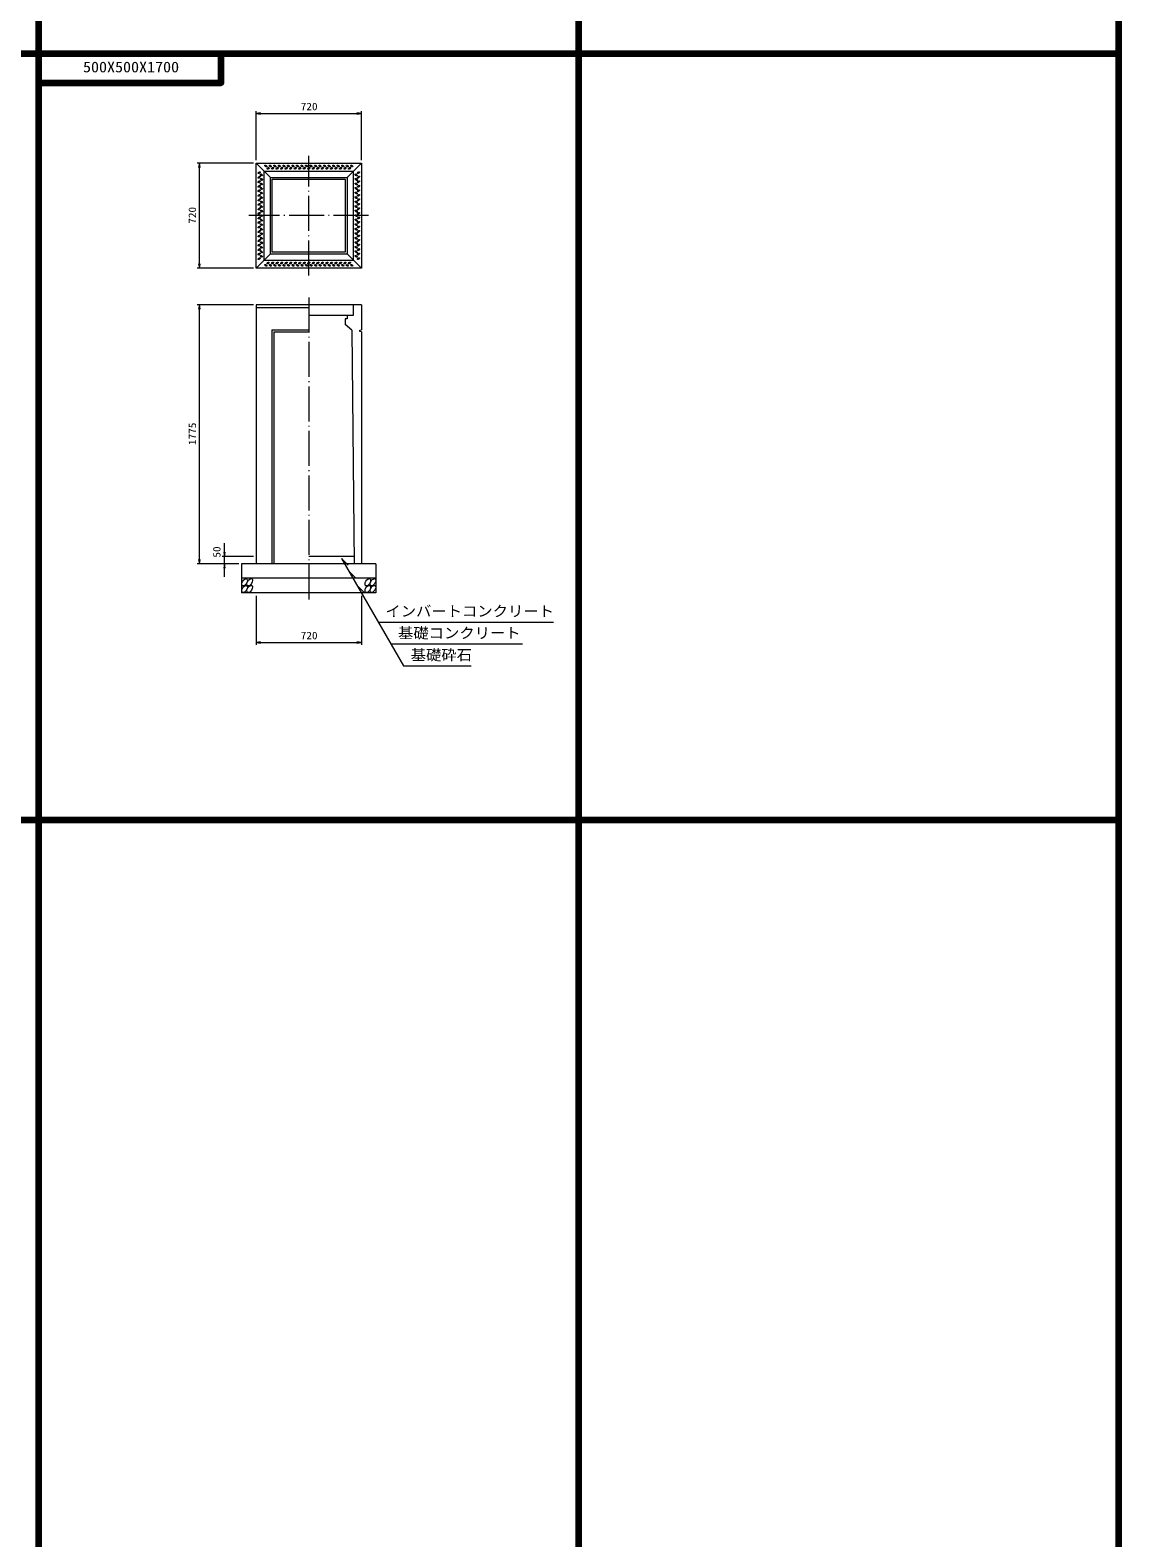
# Model space of a CAD drawing. Units: millimetres, scale not verified. Extents: x -8410 to 41710, y -74801 to 5940.
# Drawn here: x 26851 to 34310, y -42360 to -32029 of the extents above; entities that cross this region are included whole.
import ezdxf
from ezdxf.enums import TextEntityAlignment as Align

# ---------------------------------------------------------------- set-up
doc = ezdxf.new("R2010")
doc.units = ezdxf.units.MM
doc.header["$LTSCALE"] = 20
doc.linetypes.add('LONG_DASHED_DOTTED', pattern=[15.25, 12, -1.5, 0.25, -1.5])
for name, color, linetype, lineweight in [('0-0_グループ[0](0)-D-BMK(0)', 2, 'LONG_DASHED_DOTTED', 13), ('0-1_グループ[0](0)-D-STR(1)', 1, 'Continuous', 13), ('0-2_グループ[0](0)-D-STR-DIM(2)', 7, 'Continuous', 13), ('0-3_グループ[0](0)-D-STR-HTXT(3)', 7, 'Continuous', 13), ('0-5_グループ[0](0)-D-TTL(5)', 2, 'Continuous', 140)]:
    doc.layers.add(name, color=color, linetype=linetype, lineweight=lineweight)
doc.layers.add('0-4_グループ[0](0)-D-STR-TXT(4)', color=7, linetype='Continuous')
doc.layers.add('0-6_グループ[0](0)-D-TTL-TXT(6)', color=7, linetype='Continuous')
doc.styles.add('ＭＳ ゴシック', font='')
doc.styles.get('ＭＳ ゴシック').set_extended_font_data('MS Gothic')

msp = doc.modelspace()

# ---------------------------------------------------------------- linework, layer by layer
at = {"layer": '0-0_グループ[0](0)-D-BMK(0)'}
for p, q in [((28760, -33710), (28760, -32890)), ((29170, -33300), (28350, -33300)), ((28760, -33860), (28760, -35935))]:
    msp.add_line(p, q, dxfattribs=at)
at = {"layer": '0-1_グループ[0](0)-D-STR(1)'}
for p, q in [((28400, -33660), (28400, -32940)), ((28400, -32940), (29120, -32940)), ((28400, -32940), (28498, -33038)), ((29120, -32940), (29022, -33038)), ((29120, -32940), (29120, -33660)), ((28455, -33605), (28455, -32995)), ((28455, -32995), (29065, -32995)), ((28498, -33562), (28498, -33038)), ((28498, -33038), (29022, -33038)), ((28510, -33550), (28510, -33050)), ((28510, -33050), (29010, -33050)), ((29010, -33050), (29010, -33550)), ((29022, -33038), (29022, -33562)), ((29065, -32995), (29065, -33605)), ((28400, -33660), (28498, -33562)), ((28498, -33562), (29022, -33562)), ((29010, -33550), (28510, -33550)), ((29120, -33660), (29022, -33562)), ((29120, -33660), (28400, -33660)), ((28455, -33605), (29065, -33605)), ((29120, -33910), (28400, -33910)), ((28400, -33910), (28400, -35685)), ((28760, -33932), (28400, -33932)), ((29120, -33910), (29120, -34081.5)), ((28506.5, -34081.5), (28506.5, -35685)), ((28506.5, -34081.5), (28760, -34081.5)), ((29055, -34085), (29010, -34045)), ((29055, -34085), (29070, -35685)), ((29110, -34085), (29120, -34081.5)), ((28521.5, -34096.5), (28521.5, -35685)), ((28521.5, -34096.5), (28760, -34096.5)), ((29120, -34096.5), (29120, -35685)), ((29069.53, -35635), (28760, -35635)), ((29220, -35685), (28300, -35685)), ((28300, -35685), (28300, -35885)), ((29220, -35685), (29220, -35885)), ((29220, -35785), (28300, -35785)), ((29220, -35885), (28300, -35885))]:
    msp.add_line(p, q, dxfattribs=at)
for points in [[(29065, -33910), (29065, -33985), (28760, -33985)], [(29022, -33985), (29022, -34007), (29010, -34007), (29010, -34045)], [(29120, -34096.5), (29110, -34093), (29110, -34085)]]:
    msp.add_lwpolyline(points, dxfattribs=at)
for centre, major_axis, ratio in [((28465.5, -32959.75), (-6.01, 6.01), 0.529412), ((28496.5, -32959.75), (-6.01, 6.01), 0.529412), ((28527.5, -32959.75), (-6.01, 6.01), 0.529412), ((28558.5, -32959.75), (-6.01, 6.01), 0.529412), ((28589.5, -32959.75), (-6.01, 6.01), 0.529412), ((28620.5, -32959.75), (-6.01, 6.01), 0.529412), ((28651.5, -32959.75), (-6.01, 6.01), 0.529412), ((28682.5, -32959.75), (-6.01, 6.01), 0.529412), ((28713.5, -32959.75), (-6.01, 6.01), 0.529412), ((28744.5, -32959.75), (-6.01, 6.01), 0.529412), ((28775.5, -32959.75), (-6.01, 6.01), 0.529412), ((28806.5, -32959.75), (-6.01, 6.01), 0.529412), ((28837.5, -32959.75), (-6.01, 6.01), 0.529412), ((28868.5, -32959.75), (-6.01, 6.01), 0.529412), ((28899.5, -32959.75), (-6.01, 6.01), 0.529412), ((28930.5, -32959.75), (-6.01, 6.01), 0.529412), ((28961.5, -32959.75), (-6.01, 6.01), 0.529412), ((28992.5, -32959.75), (-6.01, 6.01), 0.529412), ((29023.5, -32959.75), (-6.01, 6.01), 0.529412), ((29054.5, -32959.75), (-6.01, 6.01), 0.529412), ((28419.75, -33005.5), (-6.01, -6.01), 0.529412), ((28419.75, -33036.5), (-6.01, -6.01), 0.529412), ((28435.25, -33021), (-6.01, 6.01), 0.529412), ((28435.25, -33052), (-6.01, 6.01), 0.529412), ((28481, -32975.25), (6.01, 6.01), 0.529412), ((28512, -32975.25), (6.01, 6.01), 0.529412), ((28543, -32975.25), (6.01, 6.01), 0.529412), ((28574, -32975.25), (6.01, 6.01), 0.529412), ((28605, -32975.25), (6.01, 6.01), 0.529412), ((28636, -32975.25), (6.01, 6.01), 0.529412), ((28667, -32975.25), (6.01, 6.01), 0.529412), ((28698, -32975.25), (6.01, 6.01), 0.529412), ((28729, -32975.25), (6.01, 6.01), 0.529412), ((28760, -32975.25), (6.01, 6.01), 0.529412), ((28791, -32975.25), (6.01, 6.01), 0.529412), ((28822, -32975.25), (6.01, 6.01), 0.529412), ((28853, -32975.25), (6.01, 6.01), 0.529412), ((28884, -32975.25), (6.01, 6.01), 0.529412), ((28915, -32975.25), (6.01, 6.01), 0.529412), ((28946, -32975.25), (6.01, 6.01), 0.529412), ((28977, -32975.25), (6.01, 6.01), 0.529412), ((29008, -32975.25), (6.01, 6.01), 0.529412), ((29039, -32975.25), (6.01, 6.01), 0.529412), ((29084.75, -33021), (6.01, -6.01), 0.529412), ((29084.75, -33052), (6.01, -6.01), 0.529412), ((29100.25, -33005.5), (6.01, 6.01), 0.529412), ((29100.25, -33036.5), (6.01, 6.01), 0.529412), ((28419.75, -33067.5), (-6.01, -6.01), 0.529412), ((28419.75, -33098.5), (-6.01, -6.01), 0.529412), ((28419.75, -33129.5), (-6.01, -6.01), 0.529412), ((28419.75, -33160.5), (-6.01, -6.01), 0.529412), ((28435.25, -33083), (-6.01, 6.01), 0.529412), ((28435.25, -33114), (-6.01, 6.01), 0.529412), ((28435.25, -33145), (-6.01, 6.01), 0.529412), ((29084.75, -33083), (6.01, -6.01), 0.529412), ((29084.75, -33114), (6.01, -6.01), 0.529412), ((29084.75, -33145), (6.01, -6.01), 0.529412), ((29100.25, -33067.5), (6.01, 6.01), 0.529412), ((29100.25, -33098.5), (6.01, 6.01), 0.529412), ((29100.25, -33129.5), (6.01, 6.01), 0.529412), ((29100.25, -33160.5), (6.01, 6.01), 0.529412), ((28419.75, -33191.5), (-6.01, -6.01), 0.529412), ((28419.75, -33222.5), (-6.01, -6.01), 0.529412), ((28419.75, -33253.5), (-6.01, -6.01), 0.529412), ((28435.25, -33176), (-6.01, 6.01), 0.529412), ((28435.25, -33207), (-6.01, 6.01), 0.529412), ((28435.25, -33238), (-6.01, 6.01), 0.529412), ((28435.25, -33269), (-6.01, 6.01), 0.529412), ((29084.75, -33176), (6.01, -6.01), 0.529412), ((29084.75, -33207), (6.01, -6.01), 0.529412), ((29084.75, -33238), (6.01, -6.01), 0.529412), ((29084.75, -33269), (6.01, -6.01), 0.529412), ((29100.25, -33191.5), (6.01, 6.01), 0.529412), ((29100.25, -33222.5), (6.01, 6.01), 0.529412), ((29100.25, -33253.5), (6.01, 6.01), 0.529412), ((28419.75, -33284.5), (-6.01, -6.01), 0.529412), ((28419.75, -33315.5), (-6.01, -6.01), 0.529412), ((28419.75, -33346.5), (-6.01, -6.01), 0.529412), ((28435.25, -33300), (-6.01, 6.01), 0.529412), ((28435.25, -33331), (-6.01, 6.01), 0.529412), ((28435.25, -33362), (-6.01, 6.01), 0.529412), ((29084.75, -33300), (6.01, -6.01), 0.529412), ((29084.75, -33331), (6.01, -6.01), 0.529412), ((29084.75, -33362), (6.01, -6.01), 0.529412), ((29100.25, -33284.5), (6.01, 6.01), 0.529412), ((29100.25, -33315.5), (6.01, 6.01), 0.529412), ((29100.25, -33346.5), (6.01, 6.01), 0.529412), ((28419.75, -33377.5), (-6.01, -6.01), 0.529412), ((28419.75, -33408.5), (-6.01, -6.01), 0.529412), ((28419.75, -33439.5), (-6.01, -6.01), 0.529412), ((28419.75, -33470.5), (-6.01, -6.01), 0.529412), ((28435.25, -33393), (-6.01, 6.01), 0.529412), ((28435.25, -33424), (-6.01, 6.01), 0.529412), ((28435.25, -33455), (-6.01, 6.01), 0.529412), ((29084.75, -33393), (6.01, -6.01), 0.529412), ((29084.75, -33424), (6.01, -6.01), 0.529412), ((29084.75, -33455), (6.01, -6.01), 0.529412), ((29100.25, -33377.5), (6.01, 6.01), 0.529412), ((29100.25, -33408.5), (6.01, 6.01), 0.529412), ((29100.25, -33439.5), (6.01, 6.01), 0.529412), ((29100.25, -33470.5), (6.01, 6.01), 0.529412), ((28419.75, -33501.5), (-6.01, -6.01), 0.529412), ((28419.75, -33532.5), (-6.01, -6.01), 0.529412), ((28419.75, -33563.5), (-6.01, -6.01), 0.529412), ((28435.25, -33486), (-6.01, 6.01), 0.529412), ((28435.25, -33517), (-6.01, 6.01), 0.529412), ((28435.25, -33548), (-6.01, 6.01), 0.529412), ((28435.25, -33579), (-6.01, 6.01), 0.529412), ((29084.75, -33486), (6.01, -6.01), 0.529412), ((29084.75, -33517), (6.01, -6.01), 0.529412), ((29084.75, -33548), (6.01, -6.01), 0.529412), ((29084.75, -33579), (6.01, -6.01), 0.529412), ((29100.25, -33501.5), (6.01, 6.01), 0.529412), ((29100.25, -33532.5), (6.01, 6.01), 0.529412), ((29100.25, -33563.5), (6.01, 6.01), 0.529412), ((28419.75, -33594.5), (-6.01, -6.01), 0.529412), ((28465.5, -33640.25), (6.01, -6.01), 0.529412), ((28481, -33624.75), (-6.01, -6.01), 0.529412), ((28496.5, -33640.25), (6.01, -6.01), 0.529412), ((28512, -33624.75), (-6.01, -6.01), 0.529412), ((28527.5, -33640.25), (6.01, -6.01), 0.529412), ((28543, -33624.75), (-6.01, -6.01), 0.529412), ((28558.5, -33640.25), (6.01, -6.01), 0.529412), ((28574, -33624.75), (-6.01, -6.01), 0.529412), ((28589.5, -33640.25), (6.01, -6.01), 0.529412), ((28605, -33624.75), (-6.01, -6.01), 0.529412), ((28620.5, -33640.25), (6.01, -6.01), 0.529412), ((28636, -33624.75), (-6.01, -6.01), 0.529412), ((28651.5, -33640.25), (6.01, -6.01), 0.529412), ((28667, -33624.75), (-6.01, -6.01), 0.529412), ((28682.5, -33640.25), (6.01, -6.01), 0.529412), ((28698, -33624.75), (-6.01, -6.01), 0.529412), ((28713.5, -33640.25), (6.01, -6.01), 0.529412), ((28729, -33624.75), (-6.01, -6.01), 0.529412), ((28744.5, -33640.25), (6.01, -6.01), 0.529412), ((28760, -33624.75), (-6.01, -6.01), 0.529412), ((28775.5, -33640.25), (6.01, -6.01), 0.529412), ((28791, -33624.75), (-6.01, -6.01), 0.529412), ((28806.5, -33640.25), (6.01, -6.01), 0.529412), ((28822, -33624.75), (-6.01, -6.01), 0.529412), ((28837.5, -33640.25), (6.01, -6.01), 0.529412), ((28853, -33624.75), (-6.01, -6.01), 0.529412), ((28868.5, -33640.25), (6.01, -6.01), 0.529412), ((28884, -33624.75), (-6.01, -6.01), 0.529412), ((28899.5, -33640.25), (6.01, -6.01), 0.529412), ((28915, -33624.75), (-6.01, -6.01), 0.529412), ((28930.5, -33640.25), (6.01, -6.01), 0.529412), ((28946, -33624.75), (-6.01, -6.01), 0.529412), ((28961.5, -33640.25), (6.01, -6.01), 0.529412), ((28977, -33624.75), (-6.01, -6.01), 0.529412), ((28992.5, -33640.25), (6.01, -6.01), 0.529412), ((29008, -33624.75), (-6.01, -6.01), 0.529412), ((29023.5, -33640.25), (6.01, -6.01), 0.529412), ((29039, -33624.75), (-6.01, -6.01), 0.529412), ((29054.5, -33640.25), (6.01, -6.01), 0.529412), ((29100.25, -33594.5), (6.01, 6.01), 0.529412), ((28320.43, -35812), (-13.75, -23.82), 0.545455), ((28320.43, -35858), (-13.75, -23.82), 0.545455), ((28355.43, -35812), (-13.75, -23.82), 0.545455), ((28355.43, -35858), (-13.75, -23.82), 0.545455), ((29164.43, -35812), (-13.75, -23.82), 0.545455), ((29164.43, -35858), (-13.75, -23.82), 0.545455), ((29199.43, -35812), (-13.75, -23.82), 0.545455), ((29199.43, -35858), (-13.75, -23.82), 0.545455)]:
    msp.add_ellipse(centre, major_axis=major_axis, ratio=ratio, dxfattribs=at)
at = {"layer": '0-2_グループ[0](0)-D-STR-DIM(2)'}
for p, q in [((28400, -32920), (28400, -32585)), ((28400, -32600), (29120, -32600)), ((29120, -32920), (29120, -32585)), ((28380, -32940), (27995, -32940)), ((28010, -33660), (28010, -32940)), ((28380, -33660), (27995, -33660)), ((28380, -33910), (27995, -33910)), ((28010, -35685), (28010, -33910)), ((28380, -35635), (28167.48, -35635)), ((28182.48, -35775), (28182.48, -35545)), ((28182.48, -35635), (28182.48, -35545)), ((28280, -35685), (27995, -35685)), ((28280, -35685), (28167.48, -35685)), ((28182.48, -35775), (28182.48, -35685)), ((28400, -35905), (28400, -36240)), ((29120, -35905), (29120, -36240)), ((28400, -36225), (29120, -36225))]:
    msp.add_line(p, q, dxfattribs=at)
for points in [[(28430, -32595), (28400, -32600), (28430, -32605)], [(29090, -32605), (29120, -32600), (29090, -32595)], [(28015, -32970), (28010, -32940), (28005, -32970)], [(28005, -33630), (28010, -33660), (28015, -33630)], [(28015, -33940), (28010, -33910), (28005, -33940)], [(28177.48, -35605), (28182.48, -35635), (28187.48, -35605)], [(28005, -35655), (28010, -35685), (28015, -35655)], [(28187.48, -35715), (28182.48, -35685), (28177.48, -35715)], [(28430, -36220), (28400, -36225), (28430, -36230)], [(29090, -36230), (29120, -36225), (29090, -36220)]]:
    msp.add_lwpolyline(points, dxfattribs=at)
at = {"layer": '0-3_グループ[0](0)-D-STR-HTXT(3)'}
for p, q in [((28985, -35650), (29409.35, -36385)), ((28985, -35650), (29030.75, -35695.75)), ((29034.07, -35735), (29079.83, -35780.75)), ((29091.81, -35835), (29137.56, -35880.75)), ((29236.15, -36085), (30436.75, -36085)), ((29322.75, -36235), (30224.21, -36235)), ((29409.35, -36385), (29873.55, -36385))]:
    msp.add_line(p, q, dxfattribs=at)
at = {"layer": '0-5_グループ[0](0)-D-TTL(5)'}
for p, q in [((26910, -37440), (26910, -21690)), ((30610, -37440), (30610, -21690)), ((34310, -37440), (34310, -21690)), ((26910, -42690), (26910, -26940)), ((30610, -42690), (30610, -26940)), ((34310, -42690), (34310, -26940)), ((8410, -32190), (34310, -32190)), ((8410, -32190), (34310, -32190)), ((8410, -32190), (34310, -32190)), ((26910, -47940), (26910, -32190)), ((30610, -47940), (30610, -32190)), ((34310, -47940), (34310, -32190)), ((8410, -37440), (34310, -37440)), ((8410, -37440), (34310, -37440)), ((8410, -37440), (34310, -37440)), ((8410, -37440), (34310, -37440)), ((26910, -53190), (26910, -37440)), ((30610, -53190), (30610, -37440)), ((34310, -53190), (34310, -37440))]:
    msp.add_line(p, q, dxfattribs=at)
msp.add_lwpolyline([(26910, -32390), (28160, -32390), (28160, -32190)], dxfattribs=at)

# ---------------------------------------------------------------- texts
at = {"layer": '0-2_グループ[0](0)-D-STR-DIM(2)', "style": 'ＭＳ ゴシック', "width": 1.1}
for p in [(28704.7, -32593), (28704.7, -36218)]:
    msp.add_text('720', height=51.32, dxfattribs=at).set_placement(p, align=Align.BOTTOM_LEFT)
for s, p in [('720', (28003, -33355.3)), ('1775', (28003, -34871.7)), ('50', (28170.47, -35643.3))]:
    msp.add_text(s, height=51.32, rotation=90, dxfattribs=at).set_placement(p, align=Align.BOTTOM_LEFT)
at = {"layer": '0-4_グループ[0](0)-D-STR-TXT(4)', "style": 'ＭＳ ゴシック', "width": 1.05}
for s, p in [('インバートコンクリート', (29284.85, -36068.68)), ('基礎コンクリート', (29371.45, -36218.68)), ('基礎砕石', (29458.06, -36368.68))]:
    msp.add_text(s, height=73.31, dxfattribs=at).set_placement(p, align=Align.BOTTOM_LEFT)
at = {"layer": '0-6_グループ[0](0)-D-TTL-TXT(6)', "style": 'ＭＳ ゴシック', "width": 1.1}
msp.add_text('500X500X1700', height=73.31, dxfattribs=at).set_placement((27213, -32340), align=Align.BOTTOM_LEFT)

doc.saveas('drawing.dxf')
